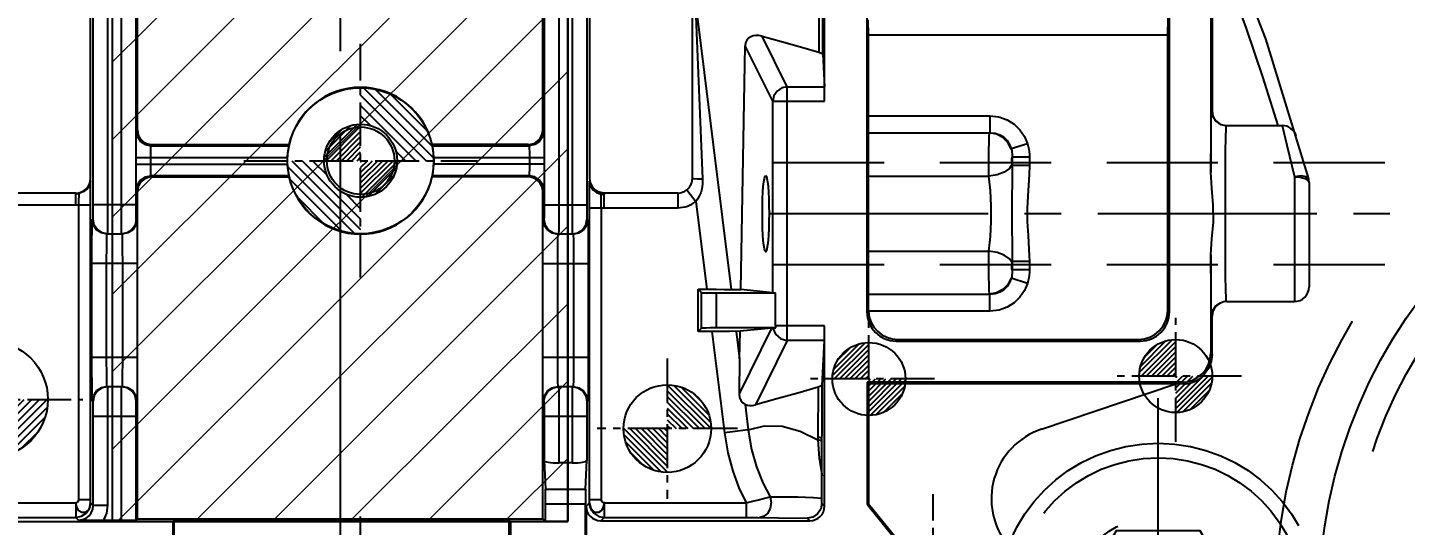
# Model space of a CAD drawing. Header units: inches. Extents: x 169168 to 170394, y -54081 to -53214.
# Drawn here: x 169772.66 to 169819.82, y -53525.82 to -53508.76 of the extents above; entities that cross this region are included whole.
import ezdxf

# ---------------------------------------------------------------- set-up
doc = ezdxf.new("R2010")
doc.units = ezdxf.units.IN
doc.header["$LTSCALE"] = 2
doc.header["$MEASUREMENT"] = 0
for name, pattern in [('CENTER', [50.8, 31.75, -6.35, 6.35, -6.35]), ('CENTER2', [1.125, 0.75, -0.125, 0.125, -0.125]), ('HIDDEN', [9.525, 6.35, -3.175])]:
    doc.linetypes.add(name, pattern=pattern)
doc.layers.get('0').update_dxf_attribs({"linetype": 'CONTINUOUS'})
for name, color, linetype in [('CAV-COR', 1, 'CONTINUOUS'), ('DEFAULT_1', 7, 'CENTER'), ('PIN', 4, 'CONTINUOUS'), ('SCREW', 52, 'HIDDEN'), ('SP', 3, 'CONTINUOUS'), ('y-cut', 7, 'CONTINUOUS'), ('文字', 1, 'CONTINUOUS')]:
    doc.layers.add(name, color=color, linetype=linetype)
doc.layers.add('dim', color=3, linetype='CONTINUOUS', lineweight=15)
doc.layers.add('截面', color=191, linetype='CONTINUOUS', lineweight=15)
doc.styles.add('ROMANC', font='romanc', dxfattribs={"width": 0.6, "height": 1})
doc.styles.get("Standard").update_dxf_attribs({"font": 'txt.shx', "width": 0.67})

# ---------------------------------------------------------------- blocks, each defined once
blk = doc.blocks.new('20160824.113844')
at = {"layer": '截面', "linetype": 'Continuous', "ltscale": 0.3}
h = blk.add_hatch(dxfattribs=at)
h.set_pattern_fill('ANSI31', color=256, scale=15, angle=180, style=0)
h.set_pattern_definition([(225, (340813.7074, -102540.2255), (1.325825215, -1.325825215), [])])
h.paths.add_polyline_path([(-37.889, -42.607), (-37.889, -10.11), (-36.447, -10.11), (-36.447, -5.556), (-23.747, -5.556), (-23.747, -10.11), (-22.305, -10.11), (-22.305, -42.607)])
edge = h.paths.add_edge_path()
edge.add_arc((-24.297, -66.423), 0.5, 180, 270)
edge.add_line((-24.297, -66.923), (-3.565, -66.923))
edge.add_line((-3.565, -66.923), (-3.565, -60.317))
edge.add_line((-3.565, -60.317), (0.26, -57.22))
edge.add_line((0.26, -57.22), (-3.997, -51.963))
edge.add_ellipse((-3.216, -51.331), major_axis=(0, 1.005), ratio=0.999904, start_angle=90, end_angle=129.0027, ccw=False)
edge.add_line((-4.221, -51.331), (-4.221, -47.984))
edge.add_ellipse((-5.226, -47.984), major_axis=(-1.005, 0), ratio=0.999962, start_angle=180, end_angle=270)
edge.add_line((-5.226, -46.979), (-11.847, -46.979))
edge.add_line((-11.847, -46.979), (-11.847, -47.763))
edge.add_line((-11.847, -47.763), (-22.997, -47.763))
edge.add_arc((-22.997, -49.563), 1.8, 90, 180)
edge.add_line((-24.797, -49.563), (-24.797, -66.423))
h.paths.add_polyline_path([(-58.941, -52.081), (-58.941, -61.041), (-58.036, -62.992), (-58.036, -65.32), (-43.888, -65.32), (-43.816, -65.317), (-43.745, -65.31), (-43.675, -65.297), (-43.606, -65.279), (-43.538, -65.257), (-43.471, -65.229), (-43.407, -65.197), (-43.345, -65.161), (-43.286, -65.12), (-43.23, -65.075), (-43.178, -65.026), (-43.129, -64.973), (-43.084, -64.918), (-43.044, -64.86), (-43.007, -64.798), (-41.979, -62.922), (-41.954, -62.872), (-41.931, -62.821), (-41.911, -62.769), (-41.894, -62.716), (-41.88, -62.661), (-41.87, -62.607), (-41.862, -62.551), (-41.857, -62.496), (-41.856, -62.44), (-41.856, -51.451), (-58.431, -51.451)])
h.paths.add_polyline_path([(-19.938, -76.283), (-19.938, -79.425, 0.414214), (-19.438, -79.925), (-13.138, -79.925, 0.414214), (-12.638, -79.425), (-12.638, -76.283, 0.414214), (-13.138, -75.783), (-19.438, -75.783, 0.414214)])
h.paths.add_polyline_path([(-47.556, -76.283), (-47.556, -79.425, 0.414214), (-47.056, -79.925), (-40.756, -79.925, 0.414214), (-40.256, -79.425), (-40.256, -76.283, 0.414214), (-40.756, -75.783), (-47.056, -75.783, 0.414214)])
at = {"layer": 'y-cut', "linetype": 'ByBlock'}
for p, q in [((-37.889, -42.607), (-37.889, -10.11)), ((-22.305, -10.11), (-22.305, -42.607)), ((-22.305, -42.607), (-37.889, -42.607))]:
    blk.add_line(p, q, dxfattribs=at)
blk = doc.blocks.new('20140410.082121')
at = {"layer": 'SCREW', "color": 137, "linetype": 'CENTER', "ltscale": 0.25}
for p, q in [((0, -7.042), (0, 7.042)), ((-7, 0), (7, 0))]:
    blk.add_line(p, q, dxfattribs=at)
at = {"layer": 'SCREW', "color": 137, "linetype": 'Continuous'}
blk.add_lwpolyline([(-1.443, 2.5), (-2.887, 0), (-1.443, -2.5), (1.443, -2.5), (2.887, 0), (1.443, 2.5)], close=True, dxfattribs=at)
at = {"layer": 'SCREW', "color": 137}
for radius in [5.5, 5, 3]:
    blk.add_circle((0, 0), radius, dxfattribs=at)
at = {"layer": 'dim', "style": 'ROMANC', "width": 0.8}
blk.add_text('M6', height=3.1716, dxfattribs=at).set_placement((-2.868, -1.703))
blk = doc.blocks.new('20160826.162442')
at = {"color": 8, "linetype": 'HIDDEN'}
blk.add_circle((0, 0), 19, dxfattribs=at)
at = {"layer": 'SP', "linetype": 'CENTER', "ltscale": 0.25}
for p, q in [((0, -21.5), (0, 21.5)), ((-21.5, 0), (21.5, 0))]:
    blk.add_line(p, q, dxfattribs=at)
at = {"layer": 'SP', "linetype": 'HIDDEN'}
for radius in [17.5, 16.5]:
    blk.add_circle((0, 0), radius, dxfattribs=at)
at = {"layer": 'dim', "insert": (-5.289, -6.05), "char_height": 4.0633, "attachment_point": 5}
blk.add_mtext('Ø35', dxfattribs=at)
at = {"layer": 'SP'}
for s, p in [('S', (-6.081, 3.359)), ('P', (4.334, -7.124))]:
    blk.add_text(s, height=4.582, dxfattribs=at).set_placement(p)

msp = doc.modelspace()

# ---------------------------------------------------------------- hatches: boundary and pattern name
at = {"layer": 'PIN', "linetype": 'Continuous'}
h = msp.add_hatch(dxfattribs=at)
h.set_pattern_fill('ANSI31', color=31, scale=2, angle=90, style=0)
h.set_pattern_definition([(135, (169989.34642, -53527.56294), (-0.1767767, -0.1767767), [])])
h.paths.add_polyline_path([(169784.064, -53510.823, -0.414214), (169786.564, -53513.323), (169785.314, -53513.323, 0.414214), (169784.064, -53512.073)])
h.paths.add_polyline_path([(169782.814, -53513.323, 0.414214), (169784.064, -53514.573), (169784.064, -53515.823, -0.414214), (169781.564, -53513.323)])
h = msp.add_hatch(dxfattribs=at)
h.set_pattern_fill('ANSI31', color=31, angle=90, style=0)
h.set_pattern_definition([(45, (169578.78237, -53527.56294), (0.08838835, -0.08838835), [])])
h.paths.add_polyline_path([(169784.064, -53513.323), (169785.314, -53513.323, -0.414214), (169784.064, -53514.573)])
h.paths.add_polyline_path([(169784.064, -53512.073), (169784.064, -53513.323), (169782.814, -53513.323, -0.414214)])
h = msp.add_hatch(dxfattribs=at)
h.set_pattern_fill('ANSI31', color=6, angle=90, style=0)
h.set_pattern_definition([(45, (169606.67887, -53534.93844), (0.08838835, -0.08838835), [])])
h.paths.add_polyline_path([(169811.961, -53520.699), (169813.211, -53520.699, -0.414214), (169811.961, -53521.949)])
h.paths.add_polyline_path([(169811.961, -53519.449), (169811.961, -53520.699), (169810.711, -53520.699, -0.414214)])
h = msp.add_hatch(dxfattribs=at)
h.set_pattern_fill('ANSI31', color=153, scale=1.5, angle=270, style=0)
h.set_pattern_definition([(225, (169976.64292, -53507.25902), (-0.13258252, 0.13258252), [])])
h.paths.add_polyline_path([(169771.361, -53521.499), (169769.361, -53521.499, -0.414214), (169771.361, -53519.499)])
h.paths.add_polyline_path([(169771.361, -53523.499), (169771.361, -53521.499), (169773.361, -53521.499, -0.414214)])
h = msp.add_hatch(dxfattribs=at)
h.set_pattern_fill('ANSI31', color=6, angle=90, style=0)
h.set_pattern_definition([(45, (169596.17887, -53535.03844), (0.08838835, -0.08838835), [])])
h.paths.add_polyline_path([(169801.461, -53520.799), (169802.711, -53520.799, -0.414214), (169801.461, -53522.049)])
h.paths.add_polyline_path([(169801.461, -53519.549), (169801.461, -53520.799), (169800.211, -53520.799, -0.414214)])
h = msp.add_hatch(dxfattribs=at)
h.set_pattern_fill('ANSI31', color=3, scale=1.125, angle=270, style=0)
h.set_pattern_definition([(315, (169640.59938, -53511.81894), (0.09943689, 0.09943689), [])])
h.paths.add_polyline_path([(169794.561, -53522.499), (169796.061, -53522.499, 0.414214), (169794.561, -53520.999)])
h.paths.add_polyline_path([(169794.561, -53523.999), (169794.561, -53522.499), (169793.061, -53522.499, 0.414214)])

# ---------------------------------------------------------------- linework, layer by layer
at = {"linetype": 'CENTER', "ltscale": 0.5}
msp.add_line((169783.361, -53258.499), (169783.361, -53658.499), dxfattribs=at)
at = {"layer": 'CAV-COR', "linetype": 'ByBlock'}
for p, q in [((169775.569, -53525.685), (169775.569, -53493.188)), ((169791.153, -53525.685), (169791.153, -53493.188)), ((169801.39, -53493.525), (169801.39, -53518.497)), ((169776.425, -53512.267), (169776.425, -53493.863)), ((169790.297, -53512.267), (169790.297, -53493.863)), ((169799.943, -53511.283), (169799.943, -53494.989)), ((169795.421, -53513.926), (169795.421, -53495.648)), ((169799.884, -53509.666), (169799.893, -53504.327)), ((169799.76, -53504.941), (169799.747, -53509.609)), ((169813.406, -53504.933), (169815.03, -53509.148)), ((169774.914, -53514.831), (169774.913, -53507)), ((169790.343, -53507.174), (169790.343, -53514.831)), ((169790.846, -53507.056), (169790.846, -53514.831)), ((169775.876, -53515.068), (169775.876, -53507.293)), ((169791.808, -53507.293), (169791.809, -53515.124)), ((169795.517, -53507.822), (169795.766, -53513.946)), ((169795.517, -53507.822), (169796.741, -53517.73)), ((169811.694, -53509.021), (169811.711, -53507.889)), ((169811.75, -53518.497), (169811.75, -53507.839)), ((169813.161, -53508.091), (169813.161, -53513.717)), ((169813.209, -53508.083), (169813.209, -53511.615)), ((169774.823, -53513.926), (169774.823, -53508.35)), ((169791.899, -53508.35), (169791.899, -53513.926)), ((169801.446, -53509.021), (169801.438, -53508.499)), ((169798.669, -53510.788), (169797.808, -53509.051)), ((169801.446, -53511.784), (169801.446, -53509.021)), ((169811.694, -53509.021), (169801.446, -53509.021)), ((169811.694, -53518.441), (169811.694, -53509.021)), ((169797.075, -53517.734), (169797.226, -53509.383)), ((169798.169, -53511.283), (169797.226, -53509.383)), ((169815.03, -53509.148), (169816.508, -53513.947)), ((169799.884, -53509.666), (169799.94, -53510.788)), ((169798.669, -53519.477), (169798.669, -53510.788)), ((169798.669, -53510.788), (169799.94, -53510.788)), ((169798.169, -53517.843), (169798.169, -53511.283)), ((169798.169, -53511.283), (169799.943, -53511.283)), ((169801.446, -53511.784), (169805.597, -53511.784)), ((169805.597, -53511.784), (169805.597, -53512.364)), ((169813.189, -53511.615), (169813.209, -53511.615)), ((169776.386, -53512.306), (169776.425, -53512.267)), ((169790.297, -53512.267), (169790.335, -53512.306)), ((169801.442, -53512.371), (169801.442, -53512.364)), ((169801.442, -53512.364), (169805.597, -53512.364)), ((169801.442, -53512.371), (169805.592, -53512.371)), ((169805.592, -53512.371), (169805.597, -53512.364)), ((169813.712, -53512.117), (169815.605, -53512.117)), ((169815.605, -53512.117), (169815.768, -53512.786)), ((169776.889, -53512.808), (169776.927, -53512.77)), ((169776.889, -53512.808), (169781.605, -53512.808)), ((169776.927, -53512.77), (169781.614, -53512.77)), ((169781.614, -53512.77), (169781.605, -53512.808)), ((169786.515, -53512.77), (169786.524, -53512.808)), ((169789.794, -53512.77), (169786.515, -53512.77)), ((169786.524, -53512.808), (169789.833, -53512.808)), ((169789.794, -53512.77), (169789.833, -53512.808)), ((169790.341, -53512.561), (169790.343, -53512.954)), ((169806.89, -53512.742), (169806.334, -53512.914)), ((169815.768, -53512.786), (169816.023, -53513.871)), ((169776.379, -53513.21), (169781.554, -53513.21)), ((169776.881, -53513.55), (169776.881, -53513.21)), ((169786.574, -53513.21), (169790.343, -53513.21)), ((169789.84, -53513.096), (169789.841, -53513.436)), ((169806.954, -53513.199), (169806.363, -53513.199)), ((169806.363, -53513.199), (169806.363, -53513.484)), ((169806.954, -53513.199), (169806.954, -53513.484)), ((169776.379, -53513.436), (169781.554, -53513.436)), ((169776.381, -53514.085), (169776.379, -53513.692)), ((169790.343, -53513.436), (169786.574, -53513.436)), ((169806.363, -53513.484), (169806.359, -53513.439)), ((169806.954, -53513.484), (169806.363, -53513.484)), ((169774.822, -53514.283), (169774.819, -53514.002)), ((169774.824, -53514.831), (169774.82, -53514.124)), ((169776.927, -53513.877), (169776.889, -53513.838)), ((169781.605, -53513.838), (169776.889, -53513.838)), ((169776.927, -53513.877), (169781.614, -53513.877)), ((169781.614, -53513.877), (169781.605, -53513.838)), ((169786.515, -53513.877), (169786.524, -53513.838)), ((169789.794, -53513.877), (169786.515, -53513.877)), ((169789.833, -53513.838), (169786.524, -53513.838)), ((169789.833, -53513.838), (169789.794, -53513.877)), ((169791.898, -53514.592), (169791.901, -53514.021)), ((169791.899, -53513.926), (169791.925, -53514.085)), ((169791.901, -53514.24), (169791.903, -53514.036)), ((169791.902, -53514.023), (169791.903, -53514.044)), ((169791.903, -53514.044), (169791.931, -53514.187)), ((169801.436, -53513.85), (169805.571, -53513.85)), ((169801.437, -53513.916), (169801.439, -53515.386)), ((169816.023, -53513.871), (169816.023, -53518.147)), ((169816.379, -53513.933), (169816.488, -53514.001)), ((169816.488, -53514.001), (169816.526, -53514.082)), ((169816.526, -53514.082), (169816.526, -53517.645)), ((169774.32, -53514.429), (169772.105, -53514.429)), ((169774.319, -53514.831), (169774.319, -53514.429)), ((169774.356, -53514.46), (169774.319, -53514.462)), ((169774.591, -53514.381), (169774.43, -53514.448)), ((169774.822, -53524.938), (169774.822, -53514.559)), ((169776.425, -53514.379), (169776.386, -53514.34)), ((169776.425, -53525.586), (169776.425, -53514.379)), ((169790.335, -53514.34), (169790.297, -53514.379)), ((169790.297, -53525.586), (169790.297, -53514.379)), ((169792.135, -53514.41), (169792.292, -53514.465)), ((169792.292, -53514.465), (169792.291, -53514.416)), ((169792.299, -53514.739), (169792.292, -53514.465)), ((169792.302, -53514.931), (169792.299, -53514.739)), ((169792.366, -53514.474), (169792.402, -53514.474)), ((169792.401, -53514.44), (169792.402, -53514.454)), ((169794.918, -53514.429), (169792.402, -53514.429)), ((169792.402, -53514.454), (169792.402, -53514.474)), ((169792.402, -53514.931), (169792.402, -53514.474)), ((169794.918, -53514.429), (169794.918, -53514.931)), ((169795.229, -53514.321), (169795.54, -53514.716)), ((169795.54, -53514.716), (169795.91, -53517.726)), ((169813.662, -53515.91), (169813.662, -53514.351)), ((169772.105, -53514.831), (169774.822, -53514.831)), ((169774.42, -53524.938), (169774.42, -53514.831)), ((169776.378, -53514.831), (169774.914, -53514.831)), ((169775.878, -53515.704), (169775.876, -53515.068)), ((169776.38, -53515.182), (169776.379, -53514.95)), ((169790.343, -53514.831), (169791.808, -53514.831)), ((169790.846, -53514.831), (169790.845, -53515.534)), ((169791.305, -53514.831), (169791.307, -53515.649)), ((169791.9, -53514.931), (169794.918, -53514.931)), ((169792.302, -53514.931), (169792.302, -53524.938)), ((169774.882, -53515.333), (169774.91, -53515.333)), ((169774.91, -53515.333), (169774.911, -53515.311)), ((169774.948, -53515.526), (169774.91, -53515.333)), ((169775.413, -53515.792), (169775.415, -53515.649)), ((169776.345, -53515.526), (169776.236, -53515.689)), ((169776.383, -53515.333), (169776.345, -53515.526)), ((169776.411, -53515.333), (169776.383, -53515.333)), ((169790.339, -53515.333), (169790.311, -53515.333)), ((169790.339, -53515.333), (169790.377, -53515.526)), ((169790.377, -53515.526), (169790.486, -53515.689)), ((169791.774, -53515.526), (169791.812, -53515.333)), ((169791.812, -53515.333), (169791.84, -53515.333)), ((169791.847, -53515.549), (169791.85, -53515.849)), ((169801.439, -53515.386), (169801.436, -53516.415)), ((169774.869, -53516.659), (169774.87, -53516.054)), ((169775.385, -53515.83), (169775.22, -53515.797)), ((169775.908, -53515.836), (169775.384, -53515.836)), ((169775.412, -53515.836), (169775.413, -53515.792)), ((169791.338, -53515.836), (169790.813, -53515.836)), ((169791.337, -53515.83), (169791.502, -53515.797)), ((169791.346, -53516.07), (169791.349, -53516.306)), ((169791.85, -53515.849), (169791.853, -53516.453)), ((169813.67, -53517.263), (169813.662, -53515.91)), ((169775.371, -53516.72), (169775.373, -53516.316)), ((169775.922, -53516.841), (169775.92, -53516.336)), ((169791.349, -53516.306), (169791.351, -53516.717)), ((169791.853, -53516.453), (169791.853, -53520.238)), ((169801.436, -53516.415), (169805.571, -53516.415)), ((169813.17, -53517.832), (169813.161, -53516.547)), ((169813.161, -53516.547), (169813.161, -53519.908)), ((169776.424, -53516.841), (169774.868, -53516.841)), ((169774.869, -53520.445), (169774.869, -53516.659)), ((169775.371, -53520.181), (169775.371, -53516.72)), ((169790.298, -53516.841), (169791.853, -53516.841)), ((169791.351, -53516.717), (169791.351, -53520.178)), ((169806.359, -53516.825), (169806.363, -53516.78)), ((169806.954, -53516.78), (169806.363, -53516.78)), ((169806.363, -53516.78), (169806.363, -53517.065)), ((169806.954, -53517.065), (169806.363, -53517.065)), ((169806.954, -53516.78), (169806.954, -53517.065)), ((169806.89, -53517.523), (169806.334, -53517.351)), ((169795.622, -53519.171), (169795.622, -53517.726)), ((169795.737, -53517.841), (169795.622, -53517.726)), ((169795.737, -53519.056), (169795.737, -53517.841)), ((169796.239, -53519.052), (169796.239, -53517.846)), ((169796.239, -53517.846), (169798.267, -53517.846)), ((169796.516, -53517.728), (169797.075, -53517.734)), ((169798.169, -53517.843), (169797.075, -53517.734)), ((169798.267, -53518.982), (169798.267, -53517.846)), ((169801.442, -53517.894), (169805.592, -53517.894)), ((169801.442, -53517.901), (169801.442, -53517.894)), ((169805.597, -53517.901), (169801.442, -53517.901)), ((169805.597, -53517.901), (169805.592, -53517.894)), ((169805.597, -53518.48), (169805.597, -53517.901)), ((169801.39, -53518.497), (169801.446, -53518.441)), ((169805.597, -53518.48), (169801.446, -53518.48)), ((169811.75, -53518.497), (169811.694, -53518.441)), ((169813.189, -53518.65), (169813.228, -53518.457)), ((169813.712, -53518.147), (169816.023, -53518.147)), ((169799.943, -53518.982), (169798.267, -53518.982)), ((169799.943, -53525.155), (169799.943, -53518.982)), ((169813.189, -53518.65), (169813.182, -53518.555)), ((169813.209, -53518.65), (169813.189, -53518.65)), ((169813.209, -53519.956), (169813.209, -53518.65)), ((169795.737, -53519.056), (169795.622, -53519.171)), ((169796.087, -53519.171), (169795.622, -53519.171)), ((169796.694, -53519.169), (169796.087, -53519.171)), ((169796.087, -53519.171), (169796.513, -53522.645)), ((169798.274, -53519.052), (169796.239, -53519.052)), ((169797.05, -53519.166), (169796.694, -53519.169)), ((169796.918, -53519.167), (169797.033, -53520.103)), ((169798.131, -53519.058), (169797.018, -53521.302)), ((169797.033, -53520.103), (169797.05, -53519.166)), ((169798.131, -53519.058), (169797.05, -53519.166)), ((169802.394, -53519.502), (169802.451, -53519.446)), ((169802.451, -53519.446), (169810.689, -53519.446)), ((169810.745, -53519.502), (169810.689, -53519.446)), ((169798.669, -53519.477), (169797.574, -53521.684)), ((169799.94, -53519.477), (169798.669, -53519.477)), ((169799.863, -53521.019), (169799.94, -53519.477)), ((169802.394, -53519.502), (169810.745, -53519.502)), ((169813.161, -53519.908), (169813.209, -53519.956)), ((169774.868, -53520.057), (169776.424, -53520.057)), ((169775.373, -53520.591), (169775.371, -53520.181)), ((169790.298, -53520.057), (169791.853, -53520.057)), ((169790.8, -53520.057), (169790.802, -53520.561)), ((169791.351, -53520.178), (169791.349, -53520.581)), ((169791.853, -53520.238), (169791.851, -53520.843)), ((169797.033, -53520.103), (169797.018, -53521.302)), ((169774.872, -53521.048), (169774.869, -53520.445)), ((169775.376, -53520.828), (169775.373, -53520.591)), ((169812.94, -53520.657), (169812.94, -53520.641)), ((169774.875, -53521.349), (169774.872, -53521.048)), ((169775.385, -53521.067), (169775.22, -53521.1)), ((169775.384, -53521.062), (169775.908, -53521.062)), ((169775.417, -53522.067), (169775.415, -53521.248)), ((169776.345, -53521.372), (169776.236, -53521.209)), ((169790.377, -53521.372), (169790.486, -53521.209)), ((169790.813, -53521.062), (169791.338, -53521.062)), ((169790.844, -53521.194), (169790.846, -53521.829)), ((169791.308, -53521.106), (169791.307, -53521.248)), ((169791.31, -53521.062), (169791.308, -53521.106)), ((169791.337, -53521.067), (169791.502, -53521.1)), ((169799.72, -53521.076), (169799.716, -53522.817)), ((169812.156, -53520.913), (169801.403, -53520.913)), ((169801.403, -53520.913), (169801.403, -53525.09)), ((169801.403, -53520.913), (169801.451, -53520.961)), ((169811.967, -53520.961), (169801.451, -53520.961)), ((169801.451, -53520.961), (169801.451, -53525.073)), ((169807.364, -53522.521), (169811.967, -53520.969)), ((169812.212, -53520.969), (169811.967, -53520.969)), ((169812.156, -53520.913), (169812.212, -53520.969)), ((169774.91, -53521.564), (169774.882, -53521.564)), ((169774.948, -53521.372), (169774.91, -53521.564)), ((169774.914, -53525.13), (169774.913, -53521.774)), ((169775.876, -53525.636), (169775.877, -53521.364)), ((169776.383, -53521.564), (169776.345, -53521.372)), ((169776.383, -53521.564), (169776.411, -53521.564)), ((169790.311, -53521.564), (169790.339, -53521.564)), ((169790.339, -53521.564), (169790.377, -53521.372)), ((169790.342, -53521.715), (169790.343, -53521.948)), ((169791.774, -53521.372), (169791.812, -53521.564)), ((169791.812, -53521.564), (169791.811, -53521.586)), ((169791.84, -53521.564), (169791.812, -53521.564)), ((169797.226, -53521.668), (169797.334, -53522.545)), ((169774.914, -53522.067), (169776.378, -53522.067)), ((169775.417, -53525.13), (169775.417, -53522.067)), ((169790.343, -53521.948), (169790.343, -53523.587)), ((169790.343, -53522.067), (169791.808, -53522.067)), ((169790.846, -53521.829), (169790.846, -53523.675)), ((169797.334, -53522.545), (169796.513, -53522.645)), ((169790.343, -53523.587), (169790.392, -53524.576)), ((169791.305, -53523.675), (169790.846, -53523.675)), ((169791.759, -53524.576), (169791.808, -53523.587)), ((169790.392, -53524.576), (169791.759, -53524.576)), ((169769.845, -53525.038), (169774.32, -53525.038)), ((169774.32, -53525.038), (169774.32, -53525.541)), ((169774.822, -53524.938), (169774.42, -53524.938)), ((169774.822, -53525.006), (169774.822, -53524.938)), ((169774.914, -53525.13), (169774.823, -53525.038)), ((169790.396, -53525.071), (169791.755, -53525.071)), ((169790.396, -53525.685), (169790.396, -53525.071)), ((169791.755, -53525.071), (169791.755, -53530.414)), ((169791.782, -53525.155), (169791.899, -53525.038)), ((169792.302, -53524.938), (169791.9, -53524.938)), ((169792.402, -53525.038), (169797.255, -53525.038)), ((169792.402, -53525.038), (169792.402, -53525.541)), ((169797.255, -53525.038), (169797.255, -53525.541)), ((169799.85, -53525.062), (169799.851, -53524.939)), ((169799.943, -53525.155), (169799.85, -53525.062)), ((169801.403, -53525.09), (169801.451, -53525.073)), ((169801.403, -53525.09), (169805.123, -53529.684)), ((169801.451, -53525.073), (169805.185, -53529.684)), ((169769.551, -53525.541), (169774.32, -53525.541)), ((169774.412, -53525.632), (169774.32, -53525.541)), ((169775.417, -53525.13), (169774.914, -53525.13)), ((169776.378, -53525.632), (169776.425, -53525.586)), ((169776.425, -53525.586), (169790.297, -53525.586)), ((169790.297, -53525.586), (169790.396, -53525.685)), ((169791.782, -53525.155), (169791.782, -53527.219)), ((169792.285, -53525.658), (169792.402, -53525.541)), ((169792.402, -53525.541), (169797.497, -53525.541)), ((169797.497, -53525.541), (169797.665, -53525.542)), ((169797.665, -53525.542), (169798.368, -53525.55)), ((169798.368, -53525.55), (169799.349, -53525.565)), ((169799.441, -53525.658), (169799.349, -53525.565)), ((169770.174, -53525.685), (169791.153, -53525.685)), ((169774.412, -53525.632), (169774.836, -53525.635)), ((169774.836, -53525.635), (169775.876, -53525.636)), ((169777.632, -53525.685), (169777.657, -53525.661)), ((169777.632, -53525.685), (169777.632, -53527.192)), ((169777.681, -53527.24), (169777.681, -53525.636)), ((169789.142, -53525.636), (169777.681, -53525.636)), ((169789.142, -53525.636), (169789.142, -53527.24)), ((169789.19, -53525.685), (169789.166, -53525.661)), ((169789.19, -53525.685), (169789.19, -53527.192)), ((169792.285, -53525.658), (169799.441, -53525.658))]:
    msp.add_line(p, q, dxfattribs=at)
for points in [[(169809.754, -53499.126), (169810.249, -53499.908), (169810.774, -53500.79), (169811.33, -53501.787), (169811.915, -53502.917), (169812.527, -53504.196), (169813.153, -53505.621), (169813.775, -53507.164), (169814.373, -53508.788), (169814.936, -53510.452), (169815.456, -53512.117)], [(169791.307, -53506.474), (169791.306, -53506.707), (169791.305, -53514.831)], [(169776.379, -53514.95), (169776.379, -53507.052), (169776.38, -53506.941), (169776.381, -53506.857), (169776.382, -53506.806), (169776.383, -53506.791)], [(169775.415, -53515.649), (169775.416, -53515.417), (169775.417, -53507.293)], [(169797.808, -53509.051), (169797.695, -53509.03), (169797.593, -53509.028), (169797.5, -53509.043), (169797.418, -53509.074), (169797.345, -53509.123), (169797.283, -53509.192), (169797.242, -53509.28), (169797.226, -53509.383)], [(169797.808, -53509.051), (169798.471, -53509.234), (169799.117, -53509.42), (169799.747, -53509.609)], [(169799.747, -53509.609), (169799.825, -53509.637), (169799.884, -53509.666)], [(169798.669, -53510.788), (169798.48, -53510.828), (169798.318, -53510.935), (169798.209, -53511.095), (169798.169, -53511.283)], [(169805.597, -53511.784), (169805.913, -53511.821), (169806.192, -53511.921), (169806.43, -53512.069), (169806.629, -53512.261), (169806.785, -53512.49), (169806.89, -53512.742)], [(169813.161, -53513.718), (169813.17, -53512.432), (169813.176, -53511.988), (169813.182, -53511.709), (169813.189, -53511.615)], [(169813.189, -53511.615), (169813.228, -53511.807), (169813.336, -53511.97), (169813.499, -53512.079), (169813.692, -53512.117)], [(169776.38, -53512.736), (169776.381, -53512.561), (169776.382, -53512.428), (169776.384, -53512.34), (169776.386, -53512.306)], [(169776.386, -53512.306), (169776.425, -53512.498), (169776.534, -53512.661), (169776.697, -53512.77), (169776.889, -53512.808)], [(169790.335, -53512.306), (169790.297, -53512.498), (169790.188, -53512.661), (169790.025, -53512.77), (169789.833, -53512.808)], [(169790.335, -53512.306), (169790.337, -53512.34), (169790.339, -53512.428), (169790.341, -53512.561)], [(169805.571, -53513.85), (169805.567, -53513.565), (169805.566, -53513.26), (169805.569, -53512.961), (169805.574, -53512.698), (169805.582, -53512.495), (169805.592, -53512.371)], [(169806.334, -53512.914), (169806.219, -53512.702), (169806.045, -53512.531), (169805.83, -53512.417), (169805.592, -53512.371)], [(169805.597, -53512.364), (169805.781, -53512.38), (169805.942, -53512.435), (169806.078, -53512.52), (169806.19, -53512.631), (169806.277, -53512.765), (169806.334, -53512.914)], [(169813.662, -53514.351), (169813.67, -53513.001), (169813.676, -53512.522), (169813.684, -53512.22), (169813.692, -53512.117)], [(169776.881, -53513.21), (169776.881, -53513.096), (169776.882, -53513), (169776.883, -53512.922), (169776.885, -53512.863), (169776.887, -53512.824), (169776.889, -53512.808)], [(169789.833, -53512.808), (169789.835, -53512.824), (169789.837, -53512.863), (169789.838, -53512.922), (169789.84, -53513), (169789.84, -53513.096)], [(169806.89, -53512.742), (169806.916, -53512.837), (169806.934, -53512.93), (169806.946, -53513.02), (169806.953, -53513.11), (169806.954, -53513.199)], [(169806.334, -53512.914), (169806.348, -53512.97), (169806.358, -53513.024), (169806.363, -53513.078), (169806.365, -53513.136), (169806.363, -53513.199)], [(169806.359, -53513.439), (169806.355, -53513.392), (169806.354, -53513.341), (169806.355, -53513.289), (169806.358, -53513.241), (169806.363, -53513.199)], [(169776.889, -53513.838), (169776.887, -53513.823), (169776.885, -53513.784), (169776.883, -53513.725), (169776.882, -53513.647), (169776.881, -53513.55)], [(169789.841, -53513.436), (169789.84, -53513.55), (169789.84, -53513.647), (169789.838, -53513.725), (169789.837, -53513.784), (169789.835, -53513.823), (169789.833, -53513.838)], [(169790.343, -53513.415), (169790.342, -53513.91), (169790.341, -53514.085), (169790.339, -53514.218), (169790.337, -53514.306), (169790.335, -53514.34)], [(169806.359, -53513.439), (169806.268, -53513.584), (169806.091, -53513.71), (169805.848, -53513.803), (169805.571, -53513.85)], [(169806.363, -53513.484), (169806.369, -53513.783), (169806.366, -53514.121), (169806.358, -53514.506), (169806.352, -53514.943), (169806.353, -53515.423)], [(169806.954, -53513.484), (169806.946, -53513.811), (169806.924, -53514.162), (169806.896, -53514.541), (169806.877, -53514.955), (169806.88, -53515.405), (169806.908, -53515.887), (169806.94, -53516.353), (169806.954, -53516.78)], [(169813.161, -53516.547), (169813.195, -53516.001), (169813.25, -53515.422), (169813.249, -53514.834), (169813.195, -53514.259), (169813.161, -53513.717)], [(169774.819, -53514.01), (169774.791, -53514.146), (169774.714, -53514.278), (169774.591, -53514.381)], [(169776.386, -53514.34), (169776.384, -53514.306), (169776.382, -53514.218), (169776.381, -53514.085)], [(169776.386, -53514.34), (169776.425, -53514.148), (169776.534, -53513.985), (169776.697, -53513.876), (169776.889, -53513.838)], [(169790.335, -53514.34), (169790.297, -53514.148), (169790.188, -53513.985), (169790.025, -53513.876), (169789.833, -53513.838)], [(169791.899, -53525.038), (169791.899, -53525.029), (169791.9, -53525.007), (169791.901, -53514.24)], [(169791.925, -53514.085), (169791.999, -53514.227), (169792.115, -53514.338)], [(169791.931, -53514.187), (169792.01, -53514.314), (169792.135, -53514.41)], [(169795.421, -53513.926), (169795.464, -53513.934), (169795.586, -53513.941), (169795.766, -53513.946)], [(169795.766, -53513.946), (169795.762, -53514.123), (169795.74, -53514.281), (169795.703, -53514.419), (169795.655, -53514.537), (169795.6, -53514.636), (169795.54, -53514.716)], [(169805.571, -53516.415), (169805.623, -53515.923), (169805.65, -53515.4), (169805.65, -53514.866), (169805.624, -53514.342), (169805.571, -53513.85)], [(169816.508, -53513.947), (169816.426, -53513.871), (169816.251, -53513.843), (169816.023, -53513.871)], [(169816.023, -53513.871), (169816.216, -53513.887), (169816.379, -53513.933)], [(169774.43, -53514.448), (169774.393, -53514.455), (169774.356, -53514.46)], [(169774.42, -53514.831), (169774.422, -53514.663), (169774.426, -53514.529), (169774.43, -53514.448)], [(169774.43, -53514.448), (169774.431, -53514.43), (169774.432, -53514.42), (169774.433, -53514.416)], [(169792.291, -53514.416), (169792.2, -53514.386), (169792.115, -53514.338)], [(169792.402, -53514.429), (169792.346, -53514.426), (169792.291, -53514.416)], [(169792.292, -53514.465), (169792.329, -53514.471), (169792.366, -53514.474)], [(169795.229, -53514.321), (169795.25, -53514.304), (169795.27, -53514.285)], [(169774.911, -53515.311), (169774.912, -53515.24), (169774.913, -53515.124), (169774.914, -53514.831)], [(169776.383, -53515.333), (169776.382, -53515.318), (169776.381, -53515.267), (169776.38, -53515.182)], [(169790.343, -53514.831), (169790.343, -53515.072), (169790.342, -53515.182), (169790.341, -53515.267), (169790.34, -53515.318), (169790.339, -53515.333)], [(169791.809, -53515.124), (169791.81, -53515.24), (169791.811, -53515.311), (169791.812, -53515.333)], [(169774.87, -53516.054), (169774.873, -53515.697), (169774.875, -53515.558), (169774.876, -53515.453), (169774.878, -53515.382), (169774.88, -53515.345), (169774.882, -53515.333)], [(169775.384, -53515.836), (169775.192, -53515.797), (169775.029, -53515.689), (169774.92, -53515.526), (169774.882, -53515.333)], [(169775.22, -53515.797), (169775.057, -53515.689), (169774.948, -53515.526)], [(169776.236, -53515.689), (169776.073, -53515.797), (169775.907, -53515.83)], [(169776.411, -53515.333), (169776.373, -53515.526), (169776.264, -53515.689), (169776.101, -53515.797), (169775.908, -53515.836)], [(169790.311, -53515.333), (169790.349, -53515.526), (169790.458, -53515.689), (169790.621, -53515.797), (169790.813, -53515.836)], [(169790.486, -53515.689), (169790.649, -53515.797), (169790.814, -53515.83)], [(169790.845, -53515.534), (169790.844, -53515.704), (169790.842, -53515.805), (169790.841, -53515.836)], [(169791.307, -53515.649), (169791.308, -53515.792), (169791.31, -53515.836)], [(169791.338, -53515.836), (169791.53, -53515.797), (169791.693, -53515.689), (169791.802, -53515.526), (169791.84, -53515.333)], [(169791.502, -53515.797), (169791.665, -53515.689), (169791.774, -53515.526)], [(169791.84, -53515.333), (169791.842, -53515.344), (169791.843, -53515.38), (169791.845, -53515.447), (169791.847, -53515.549)], [(169806.353, -53515.423), (169806.369, -53516.386), (169806.363, -53516.78)], [(169775.373, -53516.316), (169775.375, -53516.078), (169775.377, -53515.986), (169775.379, -53515.915), (169775.381, -53515.868), (169775.382, -53515.843), (169775.384, -53515.836)], [(169775.88, -53515.836), (169775.879, -53515.805), (169775.878, -53515.704)], [(169775.92, -53516.336), (169775.918, -53516.129), (169775.915, -53515.971), (169775.912, -53515.87), (169775.908, -53515.836)], [(169790.807, -53515.971), (169790.804, -53516.129), (169790.802, -53516.336), (169790.801, -53516.578), (169790.8, -53520.057)], [(169790.813, -53515.836), (169790.81, -53515.87), (169790.807, -53515.971)], [(169791.338, -53515.836), (169791.339, -53515.843), (169791.341, -53515.867), (169791.343, -53515.912)], [(169791.343, -53515.912), (169791.345, -53515.979), (169791.346, -53516.07)], [(169805.592, -53517.894), (169805.582, -53517.77), (169805.574, -53517.567), (169805.569, -53517.303), (169805.566, -53517.005), (169805.567, -53516.699), (169805.571, -53516.415)], [(169806.359, -53516.825), (169806.268, -53516.681), (169806.091, -53516.554), (169805.848, -53516.462), (169805.571, -53516.415)], [(169775.915, -53520.927), (169775.918, -53520.768), (169775.92, -53520.561), (169775.921, -53520.319), (169775.922, -53516.841)], [(169806.363, -53517.065), (169806.365, -53517.129), (169806.363, -53517.187), (169806.358, -53517.242), (169806.348, -53517.296), (169806.334, -53517.351)], [(169806.363, -53517.065), (169806.358, -53517.023), (169806.355, -53516.975), (169806.354, -53516.924), (169806.355, -53516.873), (169806.359, -53516.825)], [(169806.954, -53517.065), (169806.953, -53517.154), (169806.946, -53517.245), (169806.934, -53517.337), (169806.916, -53517.429), (169806.89, -53517.523)], [(169806.334, -53517.351), (169806.219, -53517.563), (169806.045, -53517.733), (169805.83, -53517.847), (169805.592, -53517.894)], [(169806.334, -53517.351), (169806.278, -53517.498), (169806.192, -53517.631), (169806.08, -53517.743), (169805.944, -53517.829), (169805.782, -53517.884), (169805.597, -53517.901)], [(169806.89, -53517.523), (169806.786, -53517.771), (169806.632, -53517.999), (169806.434, -53518.192), (169806.196, -53518.342), (169805.915, -53518.443), (169805.597, -53518.48)], [(169813.692, -53518.147), (169813.684, -53518.044), (169813.676, -53517.743), (169813.67, -53517.263)], [(169795.622, -53517.726), (169796.23, -53517.727), (169796.516, -53517.728)], [(169813.182, -53518.555), (169813.176, -53518.277), (169813.17, -53517.832)], [(169801.446, -53518.48), (169801.446, -53518.461), (169801.446, -53518.441)], [(169813.228, -53518.457), (169813.336, -53518.294), (169813.499, -53518.185)], [(169798.175, -53519.054), (169798.193, -53519.053), (169798.226, -53519.052), (169798.274, -53519.052)], [(169798.175, -53519.054), (169798.265, -53519.268), (169798.443, -53519.42), (169798.669, -53519.477)], [(169813.209, -53519.956), (169813.178, -53520.205), (169813.086, -53520.438), (169812.94, -53520.641)], [(169775.379, -53520.986), (169775.377, -53520.918), (169775.376, -53520.828)], [(169790.802, -53520.561), (169790.804, -53520.768), (169790.807, -53520.927), (169790.81, -53521.027), (169790.813, -53521.062)], [(169791.349, -53520.581), (169791.346, -53520.819), (169791.345, -53520.912), (169791.343, -53520.982), (169791.341, -53521.029), (169791.339, -53521.054), (169791.338, -53521.062)], [(169791.851, -53520.843), (169791.849, -53521.2), (169791.847, -53521.339), (169791.845, -53521.445), (169791.844, -53521.515), (169791.842, -53521.553), (169791.84, -53521.564)], [(169774.882, -53521.564), (169774.88, -53521.553), (169774.878, -53521.517), (169774.877, -53521.45), (169774.875, -53521.349)], [(169775.384, -53521.062), (169775.192, -53521.1), (169775.029, -53521.209), (169774.92, -53521.372), (169774.882, -53521.564)], [(169775.22, -53521.1), (169775.057, -53521.209), (169774.948, -53521.372)], [(169775.384, -53521.062), (169775.382, -53521.054), (169775.381, -53521.03), (169775.379, -53520.986)], [(169775.415, -53521.248), (169775.413, -53521.106), (169775.412, -53521.062)], [(169775.877, -53521.364), (169775.878, -53521.194), (169775.879, -53521.093), (169775.88, -53521.062)], [(169776.236, -53521.209), (169776.073, -53521.1), (169775.907, -53521.067)], [(169775.908, -53521.062), (169775.912, -53521.027), (169775.915, -53520.927)], [(169776.411, -53521.564), (169776.373, -53521.372), (169776.264, -53521.209), (169776.101, -53521.1), (169775.908, -53521.062)], [(169790.311, -53521.564), (169790.349, -53521.372), (169790.458, -53521.209), (169790.621, -53521.1), (169790.813, -53521.062)], [(169790.486, -53521.209), (169790.649, -53521.1), (169790.814, -53521.067)], [(169790.841, -53521.062), (169790.842, -53521.093), (169790.844, -53521.194)], [(169791.307, -53521.248), (169791.306, -53521.481), (169791.305, -53523.675)], [(169791.338, -53521.062), (169791.53, -53521.1), (169791.693, -53521.209), (169791.802, -53521.372), (169791.84, -53521.564)], [(169791.502, -53521.1), (169791.665, -53521.209), (169791.774, -53521.372)], [(169797.018, -53521.302), (169797.033, -53521.428), (169797.081, -53521.538), (169797.148, -53521.617), (169797.226, -53521.668)], [(169799.72, -53521.076), (169799.027, -53521.28), (169798.313, -53521.483), (169797.574, -53521.684)], [(169799.863, -53521.019), (169799.8, -53521.048), (169799.72, -53521.076)], [(169799.851, -53524.939), (169799.854, -53524.513), (169799.863, -53521.019)], [(169774.913, -53521.774), (169774.912, -53521.657), (169774.911, -53521.586), (169774.91, -53521.564)], [(169776.378, -53525.632), (169776.379, -53521.826), (169776.38, -53521.715), (169776.381, -53521.63), (169776.382, -53521.58), (169776.383, -53521.564)], [(169790.339, -53521.564), (169790.34, -53521.58), (169790.341, -53521.63), (169790.342, -53521.715)], [(169791.811, -53521.586), (169791.81, -53521.657), (169791.809, -53521.774), (169791.808, -53523.587)], [(169797.226, -53521.668), (169797.304, -53521.694), (169797.389, -53521.705), (169797.479, -53521.702), (169797.574, -53521.684)], [(169796.513, -53522.645), (169796.63, -53523.327), (169796.8, -53523.953), (169797.012, -53524.523), (169797.255, -53525.038)], [(169797.334, -53522.545), (169797.887, -53522.407), (169798.49, -53522.418), (169799.107, -53522.582), (169799.716, -53522.88)], [(169797.334, -53522.545), (169797.446, -53523.209), (169797.616, -53523.813), (169797.832, -53524.355), (169798.083, -53524.838)], [(169799.86, -53522.843), (169799.797, -53522.814), (169799.716, -53522.786)], [(169799.716, -53522.817), (169799.716, -53522.848), (169799.716, -53522.88)], [(169799.86, -53522.931), (169799.797, -53522.905), (169799.716, -53522.88)], [(169799.716, -53522.88), (169799.761, -53523.514), (169799.856, -53524.116)], [(169774.32, -53525.038), (169774.357, -53525.029), (169774.389, -53525.007), (169774.411, -53524.975), (169774.42, -53524.938)], [(169774.823, -53525.038), (169774.798, -53525.189), (169774.73, -53525.31), (169774.631, -53525.377), (169774.52, -53525.377), (169774.42, -53525.31), (169774.351, -53525.189), (169774.32, -53525.038)], [(169774.32, -53525.541), (169774.513, -53525.503), (169774.676, -53525.394), (169774.784, -53525.231), (169774.823, -53525.038)], [(169774.823, -53525.038), (169774.822, -53525.029), (169774.822, -53525.006)], [(169792.402, -53525.038), (169792.371, -53525.189), (169792.301, -53525.31), (169792.201, -53525.377), (169792.091, -53525.377), (169791.992, -53525.31), (169791.923, -53525.189), (169791.899, -53525.038)], [(169791.899, -53525.038), (169791.938, -53525.231), (169792.048, -53525.395), (169792.212, -53525.504), (169792.402, -53525.541)], [(169792.402, -53525.038), (169792.365, -53525.029), (169792.333, -53525.006), (169792.311, -53524.974), (169792.302, -53524.938)], [(169797.255, -53525.038), (169797.486, -53524.985), (169797.684, -53524.937), (169797.849, -53524.897), (169798.083, -53524.838)], [(169798.083, -53524.838), (169798.115, -53525.031), (169798.087, -53525.225), (169798.002, -53525.391), (169797.875, -53525.503), (169797.724, -53525.543)], [(169798.083, -53524.838), (169798.303, -53524.834), (169798.536, -53524.833), (169798.78, -53524.835), (169799.033, -53524.841), (169799.295, -53524.851), (169799.567, -53524.864), (169799.851, -53524.881)], [(169799.85, -53525.062), (169799.811, -53525.257), (169799.701, -53525.42), (169799.538, -53525.528), (169799.349, -53525.565)], [(169774.412, -53525.632), (169774.548, -53525.613), (169774.669, -53525.561), (169774.77, -53525.482), (169774.847, -53525.381), (169774.896, -53525.262), (169774.914, -53525.13)], [(169775.279, -53525.636), (169775.38, -53525.397), (169775.417, -53525.13)]]:
    msp.add_lwpolyline(points, dxfattribs=at)
msp.add_circle((169784.064, -53513.323), 1.156, dxfattribs=at)
for centre, radius, start, end in [((169784.064, -53513.323), 2.513, 12.7235, 167.2765), ((169815.605, -53512.62), 0.502, 16.4102, 90), ((169784.064, -53513.323), 2.513, 168.1778, 191.8222), ((169784.064, -53513.323), 2.513, 348.1778, 11.8222), ((169784.064, -53513.323), 2.513, 192.7235, 347.2765), ((169794.918, -53513.926), 0.502, 314.4008, 0), ((169816.023, -53514.082), 0.502, 0, 15.5409), ((169794.918, -53513.926), 0.503, 270, 308.2252), ((169794.918, -53513.926), 1.005, 270, 308.2262), ((169816.023, -53517.645), 0.502, 270, 0), ((169798.669, -53518.982), 0.402, 180, 190.0132), ((169808.166, -53524.902), 2.513, 108.63, 219)]:
    msp.add_arc(centre, radius, start, end, dxfattribs=at)
for centre, major_axis, ratio, start_param, end_param in [((169799.939, -53511.283), (0, 0.502), 0.008727, -1.570796, -0.174533), ((169801.44, -53511.784), (0, 0.6), 0.008727, -2.879793, -1.570796), ((169813.712, -53511.615), (0.503, 0), 0.999962, -3.141593, -1.570796), ((169776.928, -53512.267), (0.355, 0.355), 0.999924, -3.926953, -2.356233), ((169789.794, -53512.267), (0.355, -0.355), 0.999924, -0.78536, 0.78536), ((169801.444, -53513.337), (0, 1), 0.008727, 0.261799, 2.109477), ((169774.32, -53513.926), (0.503, 0), 0.999962, 4.712389, 6.283185), ((169776.928, -53514.379), (0.355, -0.355), 0.999924, 2.356233, 3.926953), ((169789.794, -53514.379), (0.355, 0.355), 0.999924, -0.78536, 0.78536), ((169801.418, -53515.132), (0, 2.5), 0.008727, -1.062835, -1.032116), ((169801.444, -53516.928), (0, 1), 0.008727, 1.032116, 2.879793), ((169796.239, -53517.841), (0.502, 0), 0.008727, -3.132866, -1.570796), ((169798.669, -53517.843), (0.502, 0), 0.008727, -3.054326, -2.498092), ((169801.44, -53518.48), (0, 0.6), 0.008727, -1.505347, -0.261799), ((169802.395, -53518.497), (0.711, 0.711), 0.999924, 2.356233, 3.926953), ((169802.451, -53518.441), (0.711, 0.711), 0.999924, 2.395298, 3.926953), ((169810.689, -53518.441), (-0.711, 0.711), 0.999924, 2.356233, 3.926953), ((169810.745, -53518.497), (-0.711, 0.711), 0.999924, 2.356233, 3.926953), ((169813.712, -53518.65), (-0.503, 0), 0.999962, -1.570796, 0), ((169799.939, -53518.982), (0, 0.502), 0.008727, -2.96706, -1.570796), ((169796.239, -53519.056), (0.502, 0), 0.008727, 1.570796, 3.132866), ((169798.632, -53519.058), (0.567, 0.012), 0.041685, 2.505518, 2.651596), ((169812.156, -53519.908), (0.711, -0.711), 0.999924, -0.78536, 0.78536), ((169812.212, -53519.964), (0.711, -0.711), 0.999924, -0.78536, 0.024063), ((169790.846, -53523.586), (0.502, 0), 0.176327, -3.132866, -1.570796), ((169791.305, -53523.586), (0.502, 0), 0.176327, -1.570796, -0.008727), ((169790.392, -53525.071), (0, 0.502), 0.008727, -1.570796, -0.174533), ((169791.76, -53525.071), (0, 0.502), 0.008727, 0.174533, 1.570796), ((169792.285, -53525.155), (0.355, 0.355), 0.999924, 2.356233, 3.926953), ((169799.441, -53525.155), (-0.355, 0.355), 0.999924, 2.356233, 3.926953), ((169775.876, -53525.632), (0.502, 0), 0.008727, -1.570796, -0.008727)]:
    msp.add_ellipse(centre, major_axis=major_axis, ratio=ratio, start_param=start_param, end_param=end_param, dxfattribs=at)
for centre, ratio in [((169797.928, -53515.132), 0.087489), ((169801.418, -53515.132), 0.008727), ((169811.722, -53515.132), 0.008727)]:
    msp.add_ellipse(centre, major_axis=(0, 1.306), ratio=ratio, dxfattribs=at)
at = {"layer": 'DEFAULT_1', "color": 2, "linetype": 'CENTER', "ltscale": 0.4}
msp.add_line((169783.361, -53484.165), (169783.361, -53570.382), dxfattribs=at)
at = {"layer": 'PIN', "color": 31, "linetype": 'CENTER2'}
for p, q in [((169784.064, -53517.323), (169784.064, -53509.323)), ((169780.064, -53513.323), (169788.064, -53513.323)), ((169784.064, -53533.504), (169784.064, -53525.504))]:
    msp.add_line(p, q, dxfattribs=at)
at = {"layer": 'PIN', "linetype": 'HIDDEN', "ltscale": 0.3}
for p, q in [((169798.169, -53513.382), (169850.861, -53513.382)), ((169798.169, -53516.882), (169850.861, -53516.882))]:
    msp.add_line(p, q, dxfattribs=at)
at = {"layer": 'PIN', "linetype": 'CENTER2', "ltscale": 5}
msp.add_line((169798.042, -53515.132), (169855.361, -53515.132), dxfattribs=at)
at = {"layer": 'PIN', "color": 6, "linetype": 'CENTER2'}
for p, q in [((169811.961, -53522.949), (169811.961, -53518.449)), ((169801.461, -53523.049), (169801.461, -53518.549)), ((169803.711, -53520.799), (169799.211, -53520.799)), ((169814.211, -53520.699), (169809.711, -53520.699))]:
    msp.add_line(p, q, dxfattribs=at)
at = {"layer": 'PIN', "color": 3, "linetype": 'CENTER2'}
for p, q in [((169794.561, -53520.099), (169794.561, -53524.899)), ((169796.961, -53522.499), (169792.161, -53522.499)), ((169803.661, -53530.149), (169803.661, -53524.749))]:
    msp.add_line(p, q, dxfattribs=at)
at = {"layer": 'PIN', "color": 153, "linetype": 'CENTER2'}
msp.add_line((169768.161, -53521.499), (169774.561, -53521.499), dxfattribs=at)
at = {"layer": 'PIN', "color": 31, "linetype": 'Continuous'}
for radius in [2.5, 1.25]:
    msp.add_circle((169784.064, -53513.323), radius, dxfattribs=at)
at = {"layer": 'PIN', "color": 6, "linetype": 'Continuous'}
for centre in [(169811.961, -53520.699), (169801.461, -53520.799)]:
    msp.add_circle(centre, 1.25, dxfattribs=at)
at = {"layer": 'PIN', "color": 153, "linetype": 'Continuous'}
msp.add_circle((169771.361, -53521.499), 2, dxfattribs=at)
at = {"layer": 'PIN', "color": 3, "linetype": 'Continuous'}
msp.add_circle((169794.561, -53522.499), 1.5, dxfattribs=at)

# ---------------------------------------------------------------- block references
at = {"layer": 'SCREW', "linetype": 'ByBlock', "ltscale": 0.3}
msp.add_blockref('20140410.082121', (169811.361, -53528.499), dxfattribs=at)
at = {"layer": 'SP', "linetype": 'ByBlock'}
msp.add_blockref('20160826.162442', (169834.361, -53528.499), dxfattribs=at)
at = {"layer": '文字', "linetype": 'ByBlock'}
msp.add_blockref('20160824.113844', (169813.458, -53483.078), dxfattribs=at)

doc.saveas('drawing.dxf')
